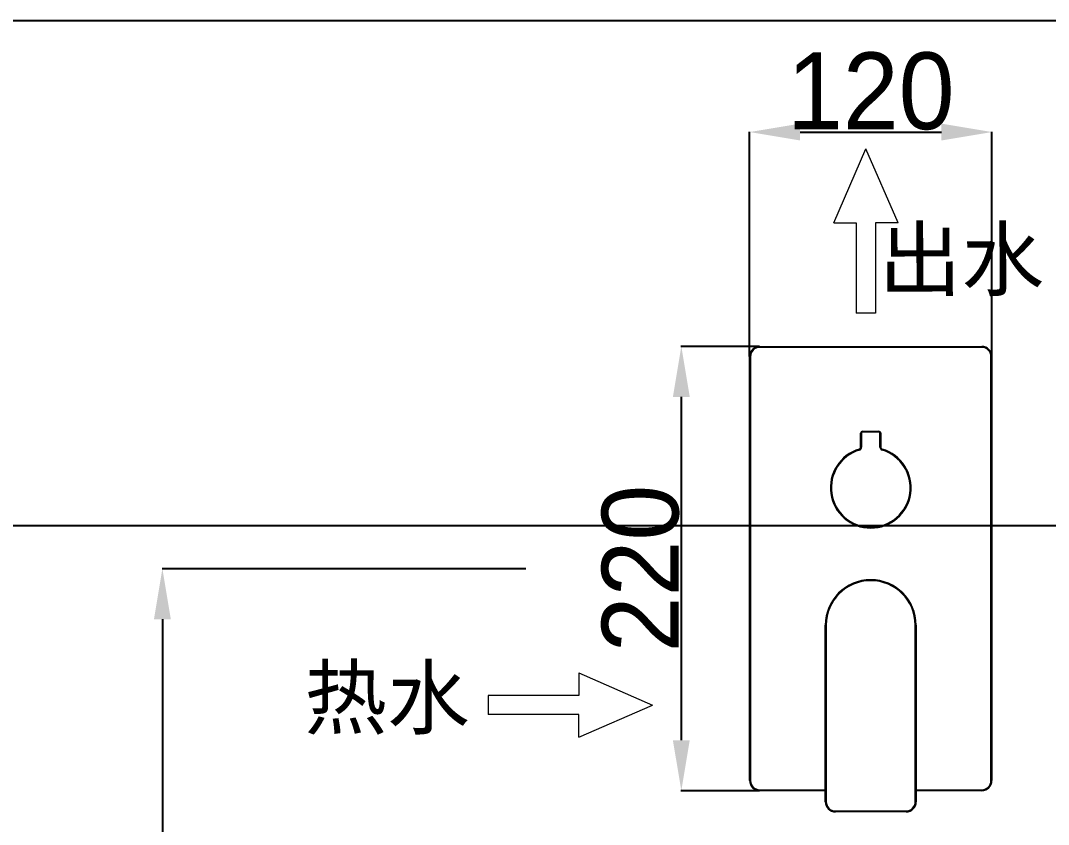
# Model space of a CAD drawing. Header units: millimetres. Extents: x 0 to 460316, y -63250 to 103204.
# Drawn here: x 202193 to 202702, y 47210 to 47608 of the extents above; entities that cross this region are included whole.
import ezdxf
from ezdxf.enums import TextEntityAlignment as Align

# ---------------------------------------------------------------- set-up
doc = ezdxf.new("R2010")
doc.units = ezdxf.units.MM
doc.header["$LTSCALE"] = 25
doc.layers.add('F-SYM', color=7, linetype='Continuous')
doc.layers.add('FORM(YOURNAME)-11', color=1, linetype='Continuous')
doc.styles.get("Standard").update_dxf_attribs({"font": 'Gulim.ttf'})
doc.styles.add('YOURNAME', font='HY울릉도M.TTF')
doc.dimstyles.get("Standard").update_dxf_attribs({"dimtxt": 0.18, "dimasz": 0.18, "dimexe": 0.18, "dimexo": 0.0625, "dimgap": 0.09, "dimtad": 0, "dimtih": 1, "dimtoh": 1, "dimdec": 4, "dimzin": 0, "dimdsep": 46, "dimtxsty": 'Standard', "dimcen": 0.09, "dimadec": 0, "dimazin": 0, "dimtfac": 1, "dimtdec": 4, "dimtofl": 0, "dimtmove": 0, "dimatfit": 3, "dimfxl": 1, "dimtolj": 1, "dimtzin": 0, "dimarcsym": 0})

# ---------------------------------------------------------------- blocks, each defined once
blk = doc.blocks.new('*D405')
at = {"color": 0, "linetype": 'Continuous', "lineweight": -2}
for p, q in [((202442.79, 47336.81), (202262.68, 47336.81)), ((202582.72, 46698.82), (202262.68, 46698.82))]:
    blk.add_line(p, q, dxfattribs=at)
at = {"linetype": 'Continuous', "lineweight": -2}
blk.add_line((202262.86, 47311.81), (202262.86, 46723.82), dxfattribs=at)
at = {"linetype": 'Continuous'}
for points in [[(202258.69, 47311.81), (202267.03, 47311.81), (202262.86, 47336.81)], [(202258.69, 46723.82), (202267.03, 46723.82), (202262.86, 46698.82)]]:
    blk.add_solid(points, dxfattribs=at)
at = {"layer": 'Defpoints', "color": 0, "linetype": 'Continuous'}
for p in [(202442.85, 47336.81), (202262.86, 46698.82), (202582.78, 46698.82)]:
    blk.add_point(p, dxfattribs=at)
at = {"linetype": 'Continuous', "lineweight": 20, "insert": (202238.33, 47017.82), "char_height": 38, "attachment_point": 5, "rotation": 90}
blk.add_mtext('\\A1;(900--1100)', dxfattribs=at)
blk = doc.blocks.new('*D403')
at = {"color": 0, "linetype": 'Continuous', "lineweight": -2}
for p, q in [((202553.54, 47441.98), (202553.54, 47553.23)), ((202673.54, 47441.98), (202673.54, 47553.23))]:
    blk.add_line(p, q, dxfattribs=at)
at = {"linetype": 'Continuous', "lineweight": -2}
blk.add_line((202578.54, 47553.05), (202648.54, 47553.05), dxfattribs=at)
at = {"linetype": 'Continuous'}
for points in [[(202578.54, 47557.21), (202578.54, 47548.88), (202553.54, 47553.05)], [(202648.54, 47557.21), (202648.54, 47548.88), (202673.54, 47553.05)]]:
    blk.add_solid(points, dxfattribs=at)
at = {"layer": 'Defpoints', "color": 0, "linetype": 'Continuous'}
for p in [(202673.54, 47553.05), (202553.54, 47441.92), (202673.54, 47441.92)]:
    blk.add_point(p, dxfattribs=at)
at = {"linetype": 'Continuous', "lineweight": 20, "insert": (202613.54, 47573.2), "char_height": 38, "attachment_point": 5}
blk.add_mtext('\\A1;120', dxfattribs=at)
blk = doc.blocks.new('*D404')
at = {"color": 0, "linetype": 'Continuous', "lineweight": -2}
for p, q in [((202558.47, 47446.92), (202519.58, 47446.92)), ((202558.47, 47226.92), (202519.58, 47226.92))]:
    blk.add_line(p, q, dxfattribs=at)
at = {"linetype": 'Continuous', "lineweight": -2}
blk.add_line((202519.76, 47421.92), (202519.76, 47251.92), dxfattribs=at)
at = {"linetype": 'Continuous'}
for points in [[(202515.59, 47421.92), (202523.93, 47421.92), (202519.76, 47446.92)], [(202515.59, 47251.92), (202523.93, 47251.92), (202519.76, 47226.92)]]:
    blk.add_solid(points, dxfattribs=at)
at = {"layer": 'Defpoints', "color": 0, "linetype": 'Continuous'}
for p in [(202558.54, 47446.92), (202519.76, 47226.92), (202558.54, 47226.92)]:
    blk.add_point(p, dxfattribs=at)
at = {"linetype": 'Continuous', "lineweight": 20, "insert": (202499.65, 47336.92), "char_height": 38, "attachment_point": 5, "rotation": 90}
blk.add_mtext('\\A1;220', dxfattribs=at)
blk = doc.blocks.new('FORM-PLAN')
at = {"layer": 'FORM(YOURNAME)-11', "color": 14}
for p, q in [((1345.8, 24893.4), (10555.8, 24893.4)), ((1345.8, 23893.4), (10555.8, 23893.4))]:
    blk.add_line(p, q, dxfattribs=at)
at = {"layer": 'FORM(YOURNAME)-11', "color": 3, "style": 'YOURNAME'}
for tag, height, p in [('1', 450.5, (9905.3, 18187.7)), ('2', 450.5, (9905.3, 17544.1)), ('3', 450.5, (9905.3, 16257)), ('4', 450.5, (9905.3, 14326.3)), ('5', 514.9, (9905.3, 12009.4)), ('6', 514.9, (9905.3, 9756.9)), ('7', 514.9, (9905.3, 7504.4)), ('8', 514.9, (9905.3, 5251.9)), ('9', 514.9, (9905.3, 2999.4)), ('10', 514.9, (5655, 811.3)), ('11', 514.9, (9905.3, 746.9)), ('12', 514.9, (5655, -1441.2)), ('13', 514.9, (9905.3, -1441.2))]:
    blk.add_attdef(tag, text='', height=height, dxfattribs=at).set_placement(p, align=Align.MIDDLE_RIGHT)

msp = doc.modelspace()

# ---------------------------------------------------------------- linework, layer by layer
at = {"color": 7, "linetype": 'Continuous', "lineweight": 20}
for p, q in [((202595.24, 47508.13), (202611.13, 47544.72)), ((202627.03, 47508.13), (202611.13, 47544.72)), ((202595.24, 47508.13), (202606.4, 47508.13)), ((202606.4, 47508.13), (202606.4, 47463.35)), ((202627.03, 47508.13), (202615.86, 47508.13)), ((202615.86, 47508.13), (202615.86, 47463.35)), ((202615.86, 47463.35), (202606.4, 47463.35)), ((202558.54, 47446.92), (202558.54, 47446.42)), ((202558.54, 47446.92), (202668.54, 47446.92)), ((202668.54, 47446.42), (202558.54, 47446.42)), ((202668.54, 47446.42), (202668.54, 47446.92)), ((202553.54, 47231.92), (202553.54, 47441.92)), ((202554.04, 47441.92), (202553.54, 47441.92)), ((202554.04, 47441.92), (202554.04, 47231.92)), ((202673.54, 47441.92), (202673.04, 47441.92)), ((202673.04, 47231.92), (202673.04, 47441.92)), ((202673.54, 47441.92), (202673.54, 47231.92)), ((202609.54, 47404.92), (202617.54, 47404.92)), ((202609.54, 47404.92), (202609.54, 47404.42)), ((202617.54, 47404.42), (202617.54, 47404.92)), ((202609.04, 47403.92), (202608.54, 47403.92)), ((202608.54, 47397.04), (202608.54, 47403.92)), ((202609.04, 47403.92), (202609.04, 47397.04)), ((202617.54, 47404.42), (202609.54, 47404.42)), ((202618.54, 47403.92), (202618.04, 47403.92)), ((202618.04, 47397.04), (202618.04, 47403.92)), ((202618.54, 47403.92), (202618.54, 47397.04)), ((202607.97, 47395.61), (202607.82, 47396.08)), ((202608.54, 47397.04), (202609.04, 47397.04)), ((202618.04, 47397.04), (202618.54, 47397.04)), ((202619.11, 47395.61), (202619.25, 47396.08)), ((202591.54, 47308.92), (202591.04, 47308.92)), ((202591.04, 47221.42), (202591.04, 47308.92)), ((202591.54, 47308.92), (202591.54, 47221.42)), ((202636.04, 47308.92), (202635.54, 47308.92)), ((202635.54, 47221.42), (202635.54, 47308.92)), ((202636.04, 47308.92), (202636.04, 47221.42)), ((202468.99, 47285.24), (202505.57, 47269.35)), ((202468.99, 47285.24), (202468.99, 47274.08)), ((202468.99, 47274.08), (202424.21, 47274.08)), ((202424.21, 47274.08), (202424.21, 47264.62)), ((202468.99, 47253.46), (202505.57, 47269.35)), ((202468.99, 47264.62), (202424.21, 47264.62)), ((202468.99, 47253.46), (202468.99, 47264.62)), ((202553.54, 47231.92), (202554.04, 47231.92)), ((202673.04, 47231.92), (202673.54, 47231.92)), ((202558.54, 47227.42), (202591.04, 47227.42)), ((202558.54, 47227.42), (202558.54, 47226.92)), ((202591.04, 47226.92), (202558.54, 47226.92)), ((202636.04, 47227.42), (202668.54, 47227.42)), ((202668.54, 47226.92), (202636.04, 47226.92)), ((202668.54, 47226.92), (202668.54, 47227.42)), ((202591.04, 47221.42), (202591.54, 47221.42)), ((202596.04, 47216.92), (202631.04, 47216.92)), ((202596.04, 47216.92), (202596.04, 47216.42)), ((202631.04, 47216.42), (202631.04, 47216.92)), ((202635.54, 47221.42), (202636.04, 47221.42)), ((202631.04, 47216.42), (202596.04, 47216.42))]:
    msp.add_line(p, q, dxfattribs=at)
for centre, radius, start, end in [((202558.54, 47441.92), 5, 90, 180), ((202558.54, 47441.92), 4.5, 90, 180), ((202668.54, 47441.92), 5, 0, 90), ((202668.54, 47441.92), 4.5, 0, 90), ((202609.54, 47403.92), 1, 90, 180), ((202617.54, 47403.92), 1, 0, 90.0002), ((202609.54, 47403.92), 0.5, 90, 180), ((202617.54, 47403.92), 0.5, 360, 90), ((202613.54, 47376.92), 20, 106.6015, 73.4009), ((202613.54, 47376.92), 19.5, 106.6015, 73.3985), ((202607.54, 47397.04), 1, 286.6016, 0), ((202607.54, 47397.04), 1.5, 286.6015, 0), ((202619.54, 47397.04), 1.5, 180, 253.3985), ((202619.54, 47397.04), 1, 180, 253.3984), ((202613.54, 47308.92), 22.5, 360, 180), ((202613.54, 47308.92), 22, 0, 180), ((202558.54, 47231.92), 5, 180, 270), ((202558.54, 47231.92), 4.5, 180, 270), ((202668.54, 47231.92), 5, 270, 0), ((202668.54, 47231.92), 4.5, 270, 0), ((202596.04, 47221.42), 5, 180, 270.0004), ((202596.04, 47221.42), 4.5, 180, 270), ((202631.04, 47221.42), 5, 270, 0), ((202631.04, 47221.42), 4.5, 270, 0)]:
    msp.add_arc(centre, radius, start, end, dxfattribs=at)

# ---------------------------------------------------------------- block references
at = {"layer": 'F-SYM', "xscale": 0.2500000000000001, "yscale": 0.2500000000000001, "zscale": 0.2500000000000001}
msp.add_blockref('FORM-PLAN', (201462.45, 41384.91), dxfattribs=at)

# ---------------------------------------------------------------- texts
at = {"color": 7, "linetype": 'Continuous', "lineweight": 20, "insert": (202699.25, 47505.21), "char_height": 30, "width": 121.1013, "attachment_point": 3, "rotation": 0.256}
msp.add_mtext('{\\fSimSun|b0|i0|c134|p2;出水}', dxfattribs=at)
at = {"color": 7, "linetype": 'Continuous', "lineweight": 20, "insert": (202333.15, 47288.04), "char_height": 30, "width": 121.1013, "attachment_point": 1}
msp.add_mtext('{\\fSimSun|b0|i0|c134|p2;热水}', dxfattribs=at)

# ---------------------------------------------------------------- dimensions: what is measured, and where the dimension line sits
at = {"color": 7, "linetype": 'Continuous', "lineweight": 20}
dim = msp.add_linear_dim(base=(202673.54, 47553.05), p1=(202553.54, 47441.92), p2=(202673.54, 47441.92), dimstyle='Standard', override={"dimtxt": 38, "dimasz": 25, "dimgap": 0.625, "dimtad": 1, "dimtih": 0, "dimtoh": 0, "dimdec": 0, "dimzin": 0, "dimcen": 0.105236, "dimclrd": 256, "dimclrt": 256, "dimadec": 0, "dimazin": 0, "dimtp": 0, "dimtm": 0, "dimtdec": 0, "dimtzin": 0}, dxfattribs=at)
dim.commit()
dim.dimension.update_dxf_attribs({"geometry": '*D403', "text_midpoint": (202613.54, 47553.05), "dimtype": 160})
dim = msp.add_linear_dim(base=(202519.76, 47226.92), p1=(202558.54, 47446.92), p2=(202558.54, 47226.92), angle=90, dimstyle='Standard', override={"dimtxt": 38, "dimasz": 25, "dimgap": 0.625, "dimtad": 1, "dimtih": 0, "dimtoh": 0, "dimdec": 0, "dimzin": 0, "dimcen": 0.105236, "dimclrd": 256, "dimclrt": 256, "dimadec": 0, "dimazin": 0, "dimtp": 0, "dimtm": 0, "dimtdec": 0, "dimtzin": 0}, dxfattribs=at)
dim.commit()
dim.dimension.update_dxf_attribs({"geometry": '*D404', "text_midpoint": (202499.65, 47336.92)})
dim = msp.add_linear_dim(base=(202262.86, 46698.82), p1=(202442.85, 47336.81), p2=(202582.78, 46698.82), angle=90, text='(900--1100)', dimstyle='Standard', override={"dimtxt": 38, "dimasz": 25, "dimgap": 0.625, "dimtad": 1, "dimtih": 0, "dimtoh": 0, "dimdec": 0, "dimzin": 0, "dimcen": 0.105236, "dimclrd": 256, "dimclrt": 256, "dimadec": 0, "dimazin": 0, "dimtp": 0, "dimtm": 0, "dimtdec": 0, "dimtzin": 0}, dxfattribs=at)
dim.commit()
dim.dimension.update_dxf_attribs({"geometry": '*D405', "text_midpoint": (202262.86, 47017.82), "dimtype": 160})

doc.saveas('drawing.dxf')
